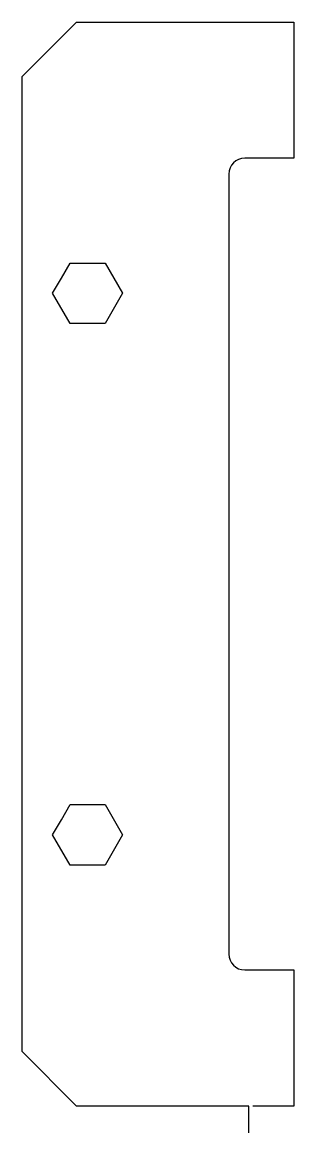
# Model space of a CAD drawing. Extents: x 513 to 563, y 2687 to 2892.
import ezdxf

# ---------------------------------------------------------------- set-up
doc = ezdxf.new("R2010")
doc.units = 0

msp = doc.modelspace()

# ---------------------------------------------------------------- linework, layer by layer
for p, q in [((512.94, 2881.55), (522.98, 2891.58)), ((522.98, 2891.58), (563.06, 2891.58)), ((563.06, 2891.58), (563.06, 2866.46)), ((512.94, 2701.5), (512.94, 2881.55)), ((563.06, 2866.46), (554, 2866.46)), ((551.06, 2863.52), (551.06, 2719.52)), ((520.16, 2844.32), (521.77, 2847.11)), ((521.77, 2847.11), (528.23, 2847.11)), ((528.23, 2847.11), (531.45, 2841.52)), ((518.55, 2841.52), (520.16, 2844.32)), ((521.77, 2835.93), (518.55, 2841.52)), ((531.45, 2841.52), (528.23, 2835.93)), ((528.23, 2835.93), (521.77, 2835.93)), ((520.16, 2744.32), (521.77, 2747.11)), ((521.77, 2747.11), (528.23, 2747.11)), ((528.23, 2747.11), (531.45, 2741.52)), ((518.55, 2741.52), (520.16, 2744.32)), ((521.77, 2735.93), (518.55, 2741.52)), ((531.45, 2741.52), (528.23, 2735.93)), ((528.23, 2735.93), (521.77, 2735.93)), ((554, 2716.58), (563.06, 2716.58)), ((563.06, 2716.58), (563.06, 2691.46)), ((522.98, 2691.46), (512.94, 2701.5)), ((554.77, 2691.46), (522.98, 2691.46)), ((554.77, 2686.52), (554.77, 2691.46)), ((563.06, 2691.46), (555.48, 2691.46))]:
    msp.add_line(p, q)
for centre, start, end in [((554, 2863.52), 90, 180), ((554, 2719.52), 180, 270)]:
    msp.add_arc(centre, 2.94, start, end)

doc.saveas('drawing.dxf')
